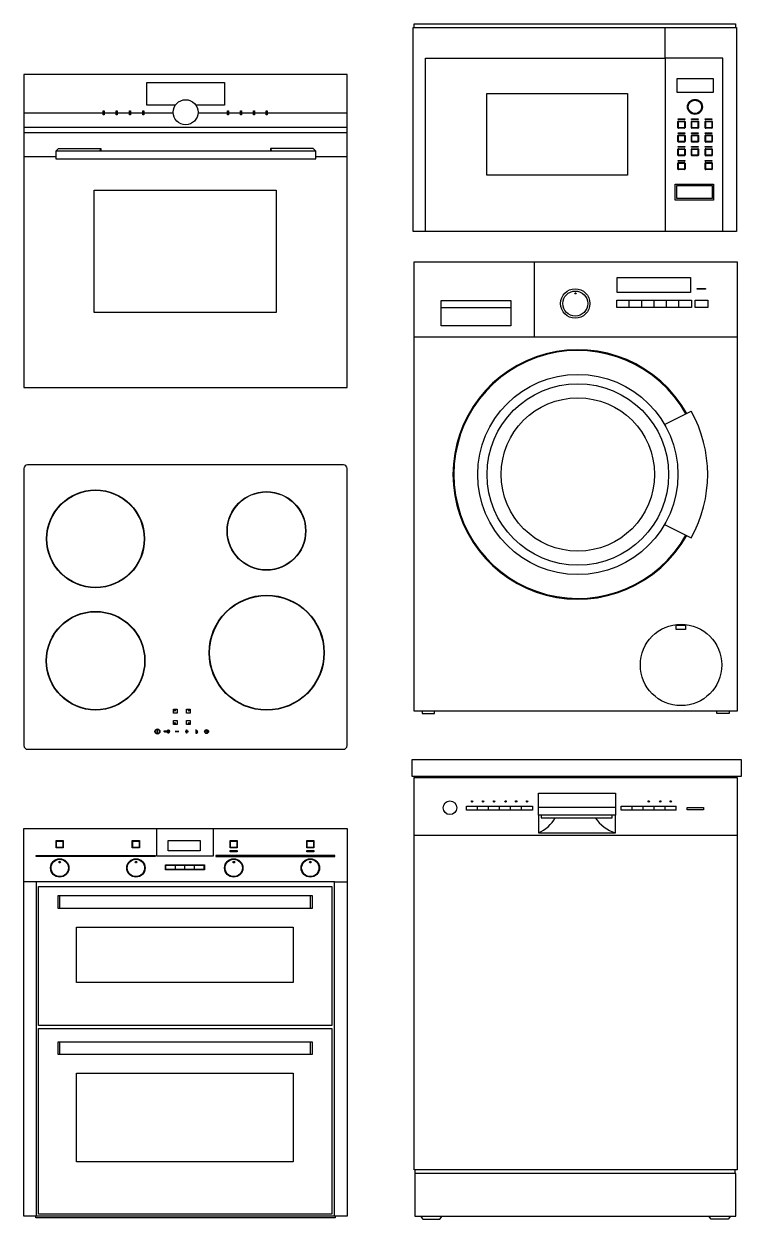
# Model space of a CAD drawing. Header units: inches. Extents: x -911 to 1449, y 240 to 2481.
# Drawn here: x -911 to 421, y 240 to 2461 of the extents above; entities that cross this region are included whole.
import ezdxf

# ---------------------------------------------------------------- set-up
doc = ezdxf.new("R2010")
doc.units = ezdxf.units.IN
doc.header["$MEASUREMENT"] = 0
doc.layers.add('freecads.com', color=7, linetype='Continuous')

msp = doc.modelspace()

# ---------------------------------------------------------------- linework, layer by layer
at = {"layer": 'freecads.com'}
for p, q in [((-187.7, 2453.7), (412.3, 2453.7)), ((-187.7, 2074.7), (-187.7, 2453.7)), ((-186.1, 2453.7), (-186.1, 2460.7)), ((-186.1, 2460.7), (410.7, 2460.7)), ((279.8, 2396.7), (279.8, 2453.7)), ((410.7, 2460.7), (410.7, 2453.7)), ((412.3, 2453.7), (412.3, 2074.7)), ((-165.1, 2074.7), (-165.1, 2396.7)), ((-165.1, 2396.7), (279.8, 2396.7)), ((387.3, 2396.7), (279.8, 2396.7)), ((279.8, 2396.7), (279.8, 2074.7)), ((387.3, 2074.7), (387.3, 2396.7)), ((-310.6, 2366.9), (-910.6, 2366.9)), ((-910.6, 2366.9), (-910.6, 1785.3)), ((-310.6, 1785.3), (-310.6, 2366.9)), ((302.6, 2359), (369.1, 2359)), ((302.6, 2333.3), (302.6, 2359)), ((369.1, 2359), (369.1, 2333.3)), ((-682.6, 2310), (-682.6, 2352.1)), ((-682.6, 2352.1), (-538.2, 2352.1)), ((-538.2, 2352.1), (-538.2, 2310)), ((369.1, 2333.3), (302.6, 2333.3)), ((-629.3, 2310), (-682.6, 2310)), ((-538.2, 2310), (-591.5, 2310)), ((-51.1, 2331.2), (210.1, 2331.2)), ((-51.1, 2179.8), (-51.1, 2331.2)), ((210.1, 2331.2), (210.1, 2179.8)), ((-910.6, 2295.3), (-763.4, 2295.3)), ((-763.4, 2299.2), (-761.6, 2299.2)), ((-763.4, 2291.7), (-763.4, 2299.2)), ((-761.6, 2291.7), (-763.4, 2291.7)), ((-761.6, 2299.2), (-761.6, 2291.7)), ((-761.6, 2295.3), (-739.4, 2295.3)), ((-739.4, 2299.2), (-737.5, 2299.2)), ((-739.4, 2291.7), (-739.4, 2299.2)), ((-737.5, 2291.7), (-739.4, 2291.7)), ((-737.5, 2299.2), (-737.5, 2291.7)), ((-737.5, 2295.3), (-714.6, 2295.3)), ((-714.6, 2299.2), (-712.8, 2299.2)), ((-714.6, 2291.7), (-714.6, 2299.2)), ((-712.8, 2291.7), (-714.6, 2291.7)), ((-712.8, 2299.2), (-712.8, 2291.7)), ((-712.8, 2295.3), (-690.1, 2295.3)), ((-690.1, 2299.2), (-688.2, 2299.2)), ((-690.1, 2291.7), (-690.1, 2299.2)), ((-688.2, 2291.7), (-690.1, 2291.7)), ((-688.2, 2299.2), (-688.2, 2291.7)), ((-688.2, 2295.3), (-633.6, 2295.3)), ((-587.2, 2295.3), (-532.6, 2295.3)), ((-532.6, 2299.2), (-530.8, 2299.2)), ((-532.6, 2291.7), (-532.6, 2299.2)), ((-530.8, 2291.7), (-532.6, 2291.7)), ((-530.8, 2299.2), (-530.8, 2291.7)), ((-530.8, 2295.3), (-508.4, 2295.3)), ((-508.4, 2299.2), (-506.5, 2299.2)), ((-508.4, 2291.7), (-508.4, 2299.2)), ((-506.5, 2291.7), (-508.4, 2291.7)), ((-506.5, 2299.2), (-506.5, 2291.7)), ((-506.5, 2295.3), (-484.1, 2295.3)), ((-484.1, 2299.2), (-482.2, 2299.2)), ((-484.1, 2291.7), (-484.1, 2299.2)), ((-482.2, 2291.7), (-484.1, 2291.7)), ((-482.2, 2299.2), (-482.2, 2291.7)), ((-482.2, 2295.3), (-460.6, 2295.3)), ((-460.6, 2299.2), (-458.8, 2299.2)), ((-460.6, 2291.7), (-460.6, 2299.2)), ((-458.8, 2291.7), (-460.6, 2291.7)), ((-458.8, 2299.2), (-458.8, 2291.7)), ((-458.8, 2295.3), (-310.6, 2295.3)), ((-910.6, 2268.9), (-310.6, 2268.9)), ((303.7, 2267.8), (303.7, 2279.1)), ((304, 2284.1), (316.3, 2284.1)), ((304, 2282.8), (304, 2284.1)), ((316.3, 2282.8), (304, 2282.8)), ((304.7, 2280.1), (315.9, 2280.1)), ((304.7, 2279.1), (315.9, 2279.1)), ((304.7, 2267.8), (304.7, 2279.1)), ((315.9, 2267.8), (304.7, 2267.8)), ((315.9, 2266.8), (304.7, 2266.8)), ((315.9, 2279.1), (315.9, 2267.8)), ((316.3, 2284.1), (316.3, 2282.8)), ((316.9, 2279.1), (316.9, 2267.8)), ((328.8, 2267.8), (328.8, 2279.1)), ((329, 2284.1), (341.4, 2284.1)), ((329, 2282.8), (329, 2284.1)), ((341.4, 2282.8), (329, 2282.8)), ((329.7, 2280.1), (340.9, 2280.1)), ((329.7, 2279.1), (340.9, 2279.1)), ((329.7, 2267.8), (329.7, 2279.1)), ((340.9, 2267.8), (329.7, 2267.8)), ((340.9, 2266.8), (329.7, 2266.8)), ((340.9, 2279.1), (340.9, 2267.8)), ((341.4, 2284.1), (341.4, 2282.8)), ((341.9, 2279.1), (341.9, 2267.8)), ((354.3, 2267.8), (354.3, 2279.1)), ((354.6, 2284.1), (366.9, 2284.1)), ((354.6, 2282.8), (354.6, 2284.1)), ((366.9, 2282.8), (354.6, 2282.8)), ((355.3, 2280.1), (366.5, 2280.1)), ((355.3, 2279.1), (366.5, 2279.1)), ((355.3, 2267.8), (355.3, 2279.1)), ((366.5, 2267.8), (355.3, 2267.8)), ((366.5, 2266.8), (355.3, 2266.8)), ((366.5, 2279.1), (366.5, 2267.8)), ((366.9, 2284.1), (366.9, 2282.8)), ((367.4, 2279.1), (367.4, 2267.8)), ((-310.6, 2258.1), (-910.6, 2258.1)), ((303.7, 2242.2), (303.7, 2253.5)), ((304, 2258.4), (316.3, 2258.4)), ((304, 2257.1), (304, 2258.4)), ((316.3, 2257.1), (304, 2257.1)), ((304.7, 2254.4), (315.9, 2254.4)), ((304.7, 2253.5), (315.9, 2253.5)), ((304.7, 2242.2), (304.7, 2253.5)), ((315.9, 2253.5), (315.9, 2242.2)), ((316.3, 2258.4), (316.3, 2257.1)), ((316.9, 2253.5), (316.9, 2242.2)), ((328.8, 2242.2), (328.8, 2253.5)), ((329, 2258.4), (341.4, 2258.4)), ((329, 2257.1), (329, 2258.4)), ((341.4, 2257.1), (329, 2257.1)), ((329.7, 2254.4), (340.9, 2254.4)), ((329.7, 2253.5), (340.9, 2253.5)), ((329.7, 2242.2), (329.7, 2253.5)), ((340.9, 2253.5), (340.9, 2242.2)), ((341.4, 2258.4), (341.4, 2257.1)), ((341.9, 2253.5), (341.9, 2242.2)), ((354.3, 2242.2), (354.3, 2253.5)), ((354.6, 2258.4), (366.9, 2258.4)), ((354.6, 2257.1), (354.6, 2258.4)), ((366.9, 2257.1), (354.6, 2257.1)), ((355.3, 2254.4), (366.5, 2254.4)), ((355.3, 2253.5), (366.5, 2253.5)), ((355.3, 2242.2), (355.3, 2253.5)), ((366.5, 2253.5), (366.5, 2242.2)), ((366.9, 2258.4), (366.9, 2257.1)), ((367.4, 2253.5), (367.4, 2242.2)), ((-851.6, 2224.5), (-846.6, 2229.3)), ((-368.7, 2224.5), (-851.6, 2224.5)), ((-851.6, 2224.5), (-851.6, 2209.7)), ((-846.6, 2229.3), (-767.5, 2229.3)), ((-767.5, 2229.3), (-770.2, 2224.5)), ((-767.5, 2229.3), (-767.5, 2224.5)), ((-452.8, 2229.3), (-452.8, 2224.5)), ((-373.7, 2229.3), (-452.8, 2229.3)), ((-452.8, 2229.3), (-450.1, 2224.5)), ((-368.7, 2224.5), (-373.7, 2229.3)), ((-368.7, 2209.7), (-368.7, 2224.5)), ((303.7, 2216.6), (303.7, 2227.8)), ((304, 2232.8), (316.3, 2232.8)), ((304, 2231.5), (304, 2232.8)), ((316.3, 2231.5), (304, 2231.5)), ((315.9, 2242.2), (304.7, 2242.2)), ((315.9, 2241.2), (304.7, 2241.2)), ((304.7, 2228.8), (315.9, 2228.8)), ((304.7, 2227.9), (315.9, 2227.9)), ((304.7, 2216.6), (304.7, 2227.8)), ((315.9, 2227.8), (315.9, 2216.6)), ((316.3, 2232.8), (316.3, 2231.5)), ((316.9, 2227.8), (316.9, 2216.6)), ((328.8, 2216.6), (328.8, 2227.8)), ((329, 2232.8), (341.4, 2232.8)), ((329, 2231.5), (329, 2232.8)), ((341.4, 2231.5), (329, 2231.5)), ((340.9, 2242.2), (329.7, 2242.2)), ((340.9, 2241.2), (329.7, 2241.2)), ((329.7, 2228.8), (340.9, 2228.8)), ((329.7, 2227.9), (340.9, 2227.9)), ((329.7, 2216.6), (329.7, 2227.8)), ((340.9, 2227.8), (340.9, 2216.6)), ((341.4, 2232.8), (341.4, 2231.5)), ((341.9, 2227.8), (341.9, 2216.6)), ((354.3, 2216.6), (354.3, 2227.8)), ((354.6, 2232.8), (366.9, 2232.8)), ((354.6, 2231.5), (354.6, 2232.8)), ((366.9, 2231.5), (354.6, 2231.5)), ((366.5, 2242.2), (355.3, 2242.2)), ((366.5, 2241.2), (355.3, 2241.2)), ((355.3, 2228.8), (366.5, 2228.8)), ((355.3, 2227.9), (366.5, 2227.9)), ((355.3, 2216.6), (355.3, 2227.8)), ((366.5, 2227.8), (366.5, 2216.6)), ((366.9, 2232.8), (366.9, 2231.5)), ((367.4, 2227.8), (367.4, 2216.6)), ((-910.6, 2214.4), (-851.6, 2214.4)), ((-851.6, 2209.7), (-368.7, 2209.7)), ((-368.7, 2214.4), (-310.6, 2214.4)), ((303.7, 2190.9), (303.7, 2202.2)), ((304, 2207.2), (316.3, 2207.2)), ((304, 2205.9), (304, 2207.2)), ((316.3, 2205.9), (304, 2205.9)), ((315.9, 2216.5), (304.7, 2216.5)), ((315.9, 2215.6), (304.7, 2215.6)), ((304.7, 2203.2), (315.9, 2203.2)), ((304.7, 2202.2), (315.9, 2202.2)), ((304.7, 2190.9), (304.7, 2202.2)), ((315.9, 2202.2), (315.9, 2190.9)), ((316.3, 2207.2), (316.3, 2205.9)), ((316.9, 2202.2), (316.9, 2190.9)), ((340.9, 2216.5), (329.7, 2216.5)), ((340.9, 2215.6), (329.7, 2215.6)), ((354.3, 2190.9), (354.3, 2202.2)), ((354.6, 2207.2), (366.9, 2207.2)), ((354.6, 2205.9), (354.6, 2207.2)), ((366.9, 2205.9), (354.6, 2205.9)), ((366.5, 2216.5), (355.3, 2216.5)), ((366.5, 2215.6), (355.3, 2215.6)), ((355.3, 2203.2), (366.5, 2203.2)), ((355.3, 2202.2), (366.5, 2202.2)), ((355.3, 2190.9), (355.3, 2202.2)), ((366.5, 2202.2), (366.5, 2190.9)), ((366.9, 2207.2), (366.9, 2205.9)), ((367.4, 2202.2), (367.4, 2190.9)), ((210.1, 2179.8), (-51.1, 2179.8)), ((315.9, 2190.9), (304.7, 2190.9)), ((315.9, 2189.9), (304.7, 2189.9)), ((366.5, 2190.9), (355.3, 2190.9)), ((366.5, 2189.9), (355.3, 2189.9)), ((298.8, 2163.2), (370.1, 2163.2)), ((298.8, 2133.2), (298.8, 2163.2)), ((301.7, 2160.3), (367.3, 2160.3)), ((301.7, 2136.1), (301.7, 2160.3)), ((367.3, 2160.3), (367.3, 2136.1)), ((370.1, 2163.2), (370.1, 2133.2)), ((-780.1, 2151.5), (-442, 2151.5)), ((-780.1, 1924.8), (-780.1, 2151.5)), ((-442, 2151.5), (-442, 1924.8)), ((370.1, 2133.2), (298.8, 2133.2)), ((367.3, 2136.1), (301.7, 2136.1)), ((412.3, 2074.7), (-187.7, 2074.7)), ((-186.1, 2018.4), (413.9, 2018.4)), ((-186.1, 1183.9), (-186.1, 2018.4)), ((37.3, 1879.4), (37.3, 2018.4)), ((413.9, 2018.4), (413.9, 1183.9)), ((191.2, 1989.6), (327.2, 1989.6)), ((191.2, 1961.8), (191.2, 1989.6)), ((327.2, 1989.6), (327.2, 1961.8)), ((327.2, 1961.8), (191.2, 1961.8)), ((339.2, 1969), (354.8, 1969)), ((339.2, 1967.6), (339.2, 1969)), ((354.8, 1967.6), (339.2, 1967.6)), ((354.8, 1969), (354.8, 1967.6)), ((-135.8, 1946.7), (-6.3, 1946.7)), ((-135.8, 1899.9), (-135.8, 1946.7)), ((-135.8, 1933.5), (-6.3, 1933.5)), ((-6.3, 1946.7), (-6.3, 1899.9)), ((190.5, 1947.7), (328.8, 1947.7)), ((190.5, 1934.1), (190.5, 1947.7)), ((328.8, 1934.1), (190.5, 1934.1)), ((213.5, 1934.1), (213.5, 1947.7)), ((236.6, 1934.1), (236.6, 1947.7)), ((259.6, 1934.1), (259.6, 1947.7)), ((282.7, 1934.1), (282.7, 1947.7)), ((305.7, 1934.1), (305.7, 1947.7)), ((328.8, 1947.7), (328.8, 1934.1)), ((335.9, 1947.7), (359.4, 1947.7)), ((335.9, 1934.1), (335.9, 1947.7)), ((359.4, 1934.1), (335.9, 1934.1)), ((359.4, 1947.7), (359.4, 1934.1)), ((-442, 1924.8), (-780.1, 1924.8)), ((-6.3, 1899.9), (-135.8, 1899.9)), ((-186.1, 1879.4), (413.9, 1879.4)), ((-910.6, 1785.3), (-310.6, 1785.3)), ((278.9, 1716.4), (328.4, 1741.1)), ((-910.6, 1634.6), (-910.6, 1119.8)), ((-317.4, 1641.4), (-903.8, 1641.4)), ((-310.6, 1119.8), (-310.6, 1634.6)), ((278.9, 1530.8), (328.4, 1506)), ((300.5, 1343.6), (317.9, 1343.6)), ((300.5, 1335.7), (300.5, 1343.6)), ((317.9, 1335.7), (300.5, 1335.7)), ((317.9, 1343.6), (317.9, 1335.7)), ((-632.6, 1187.3), (-625.8, 1187.3)), ((-632.6, 1180.4), (-632.6, 1187.3)), ((-625.8, 1180.4), (-632.6, 1180.4)), ((-625.8, 1187.3), (-625.8, 1180.4)), ((-608.5, 1187.3), (-601.7, 1187.3)), ((-608.5, 1180.4), (-608.5, 1187.3)), ((-601.7, 1180.4), (-608.5, 1180.4)), ((-601.7, 1187.3), (-601.7, 1180.4)), ((413.9, 1183.9), (-186.1, 1183.9)), ((-171, 1183.9), (-171, 1179.5)), ((-171, 1179.5), (-148.5, 1179.5)), ((-148.5, 1179.5), (-148.5, 1183.9)), ((376.3, 1179.5), (376.3, 1183.9)), ((398.9, 1179.5), (376.3, 1179.5)), ((398.9, 1183.9), (398.9, 1179.5)), ((-632.6, 1166.3), (-625.8, 1166.3)), ((-632.6, 1159.4), (-632.6, 1166.3)), ((-625.8, 1159.4), (-632.6, 1159.4)), ((-625.8, 1166.3), (-625.8, 1159.4)), ((-608.5, 1166.3), (-601.7, 1166.3)), ((-608.5, 1159.4), (-608.5, 1166.3)), ((-601.7, 1159.4), (-608.5, 1159.4)), ((-601.7, 1166.3), (-601.7, 1159.4)), ((-663, 1148.8), (-662.5, 1148.8)), ((-663, 1143.3), (-663, 1148.8)), ((-662.5, 1143.3), (-663, 1143.3)), ((-662.5, 1148.8), (-662.5, 1143.3)), ((-650.2, 1146.2), (-650.2, 1147.1)), ((-650.2, 1147.1), (-644.6, 1147.1)), ((-649, 1144.9), (-650.2, 1146.2)), ((-649.7, 1146.4), (-649.7, 1146.6)), ((-649.7, 1146.6), (-644.3, 1146.6)), ((-648.8, 1145.4), (-649.7, 1146.4)), ((-648.6, 1144.9), (-649, 1144.9)), ((-648, 1146.2), (-648.8, 1145.4)), ((-648, 1145.5), (-648.6, 1144.9)), ((-647.2, 1145.4), (-648, 1146.2)), ((-647.4, 1144.9), (-648, 1145.5)), ((-646.9, 1144.9), (-647.4, 1144.9)), ((-647.1, 1145.4), (-647.2, 1145.4)), ((-646.3, 1146.2), (-647.1, 1145.4)), ((-646.3, 1145.5), (-646.9, 1144.9)), ((-645.4, 1145.3), (-646.3, 1146.2)), ((-645.6, 1144.8), (-646.3, 1145.5)), ((-644.5, 1144.8), (-645.6, 1144.8)), ((-644.2, 1145.3), (-645.4, 1145.3)), ((-629.7, 1146.4), (-623, 1146.4)), ((-629.7, 1145.8), (-629.7, 1146.4)), ((-623, 1145.8), (-629.7, 1145.8)), ((-623, 1146.4), (-623, 1145.8)), ((-611.5, 1145.8), (-611.5, 1146.4)), ((-611.5, 1146.4), (-608.5, 1146.4)), ((-608.5, 1145.8), (-611.5, 1145.8)), ((-608.5, 1146.4), (-608.5, 1149.4)), ((-608.5, 1149.4), (-607.9, 1149.4)), ((-608.5, 1142.8), (-608.5, 1145.8)), ((-607.9, 1142.8), (-608.5, 1142.8)), ((-607.9, 1149.4), (-607.9, 1146.4)), ((-607.9, 1146.4), (-604.9, 1146.4)), ((-607.9, 1145.8), (-607.9, 1142.8)), ((-604.9, 1145.8), (-607.9, 1145.8)), ((-604.9, 1146.4), (-604.9, 1145.8)), ((-591.3, 1148.9), (-591.3, 1143.3)), ((-590.6, 1148.9), (-591.3, 1148.9)), ((-591.3, 1143.3), (-590.6, 1143.3)), ((-590.6, 1146.8), (-590.6, 1148.9)), ((-590.6, 1146.1), (-590.6, 1144.4)), ((-590.6, 1143.3), (-590.6, 1143.7)), ((-571.8, 1148.6), (-571.8, 1146)), ((-571.4, 1148.6), (-571.8, 1148.6)), ((-571.8, 1146), (-569.4, 1146)), ((-571.4, 1146.3), (-571.4, 1148.6)), ((-569.4, 1146.3), (-571.4, 1146.3)), ((-569.4, 1146), (-569.4, 1146.3)), ((-903.8, 1113.1), (-317.4, 1113.1)), ((-189.4, 1093.9), (421, 1093.9)), ((-189.4, 1062.5), (-189.4, 1093.9)), ((421, 1093.9), (421, 1062.5)), ((421, 1062.5), (-189.4, 1062.5)), ((-186.1, 1060.5), (413.9, 1060.5)), ((-186.1, 331.6), (-186.1, 1060.5)), ((-185.1, 1060.5), (-185.1, 1062.5)), ((412.3, 1060.5), (412.3, 1062.5)), ((413.9, 1060.5), (413.9, 331.6)), ((44.7, 1031.5), (187.8, 1031.5)), ((44.7, 990.4), (44.7, 1031.5)), ((187.8, 1031.5), (187.8, 990.4)), ((-88.8, 1007.2), (33.8, 1007.2)), ((-88.8, 999.8), (-88.8, 1007.2)), ((33.8, 999.8), (-88.8, 999.8)), ((-68.4, 999.8), (-68.4, 1007.2)), ((-48, 999.8), (-48, 1007.2)), ((-27.5, 999.8), (-27.5, 1007.2)), ((-7.1, 999.8), (-7.1, 1007.2)), ((13.3, 999.8), (13.3, 1007.2)), ((33.8, 1007.2), (33.8, 999.8)), ((44.7, 1005.6), (187.8, 1005.6)), ((198.3, 1007.2), (300.5, 1007.2)), ((198.3, 999.8), (198.3, 1007.2)), ((300.5, 999.8), (198.3, 999.8)), ((218.7, 999.8), (218.7, 1007.2)), ((239.2, 999.8), (239.2, 1007.2)), ((259.6, 999.8), (259.6, 1007.2)), ((280, 999.8), (280, 1007.2)), ((300.5, 999.8), (300.5, 1007.2)), ((321.1, 1005.1), (351.2, 1005.1)), ((321.1, 1000.7), (321.1, 1005.1)), ((351.2, 1000.7), (321.1, 1000.7)), ((351.2, 1005.1), (351.2, 1000.7)), ((44.7, 990.4), (44.7, 957.9)), ((187.8, 990.4), (44.7, 990.4)), ((50, 990.4), (50, 986)), ((50, 986), (181.5, 986)), ((181.5, 986), (181.5, 990.4)), ((187.8, 957.9), (187.8, 990.4)), ((-910.6, 965.8), (-310.6, 965.8)), ((-910.6, 245.9), (-910.6, 965.8)), ((-664.2, 965.8), (-664.2, 914.9)), ((-558.4, 914.9), (-558.4, 965.8)), ((-310.6, 965.8), (-310.6, 245.9)), ((44.7, 957.9), (187.8, 957.9)), ((-850.8, 943.4), (-837.5, 943.4)), ((-850.8, 929.9), (-850.8, 943.4)), ((-849.9, 942.4), (-838.4, 942.4)), ((-849.9, 930.9), (-849.9, 942.4)), ((-838.4, 942.4), (-838.4, 930.9)), ((-837.5, 943.4), (-837.5, 929.9)), ((-709.3, 943.4), (-696, 943.4)), ((-709.3, 929.9), (-709.3, 943.4)), ((-708.3, 942.4), (-696.9, 942.4)), ((-708.3, 930.9), (-708.3, 942.4)), ((-696.9, 942.4), (-696.9, 930.9)), ((-696, 943.4), (-696, 929.9)), ((-642.5, 943.6), (-583.5, 943.6)), ((-642.5, 924.2), (-642.5, 943.6)), ((-583.5, 943.6), (-583.5, 924.2)), ((-527.7, 943.4), (-514.4, 943.4)), ((-527.7, 929.9), (-527.7, 943.4)), ((-526.8, 942.4), (-515.3, 942.4)), ((-526.8, 930.9), (-526.8, 942.4)), ((-515.3, 942.4), (-515.3, 930.9)), ((-514.4, 943.4), (-514.4, 929.9)), ((-385.4, 943.4), (-372.1, 943.4)), ((-385.4, 929.9), (-385.4, 943.4)), ((-384.5, 942.4), (-373, 942.4)), ((-384.5, 930.9), (-384.5, 942.4)), ((-373, 942.4), (-373, 930.9)), ((-372.1, 943.4), (-372.1, 929.9)), ((-186.1, 953.8), (413.9, 953.8)), ((-887.8, 915.5), (-666.7, 915.5)), ((-887.8, 914), (-887.8, 915.5)), ((-666.7, 914), (-887.8, 914)), ((-837.5, 929.9), (-850.8, 929.9)), ((-838.4, 930.9), (-849.9, 930.9)), ((-696, 929.9), (-709.3, 929.9)), ((-696.9, 930.9), (-708.3, 930.9)), ((-666.7, 915.5), (-666.7, 914)), ((-664.2, 914.9), (-558.4, 914.9)), ((-583.5, 924.2), (-642.5, 924.2)), ((-333.4, 915.5), (-554.5, 915.5)), ((-554.5, 915.5), (-554.5, 914)), ((-554.5, 914), (-333.4, 914)), ((-514.4, 929.9), (-527.7, 929.9)), ((-527.7, 925.1), (-514.4, 925.1)), ((-527.7, 922.6), (-527.7, 925.1)), ((-514.4, 922.6), (-527.7, 922.6)), ((-515.3, 930.9), (-526.8, 930.9)), ((-514.4, 925.1), (-514.4, 922.6)), ((-372.1, 929.9), (-385.4, 929.9)), ((-385.4, 925.1), (-372.1, 925.1)), ((-385.4, 922.6), (-385.4, 925.1)), ((-372.1, 922.6), (-385.4, 922.6)), ((-373, 930.9), (-384.5, 930.9)), ((-372.1, 925.1), (-372.1, 922.6)), ((-333.4, 914), (-333.4, 915.5)), ((-648, 898.4), (-575.5, 898.4)), ((-648, 888.8), (-648, 898.4)), ((-575.5, 888.8), (-648, 888.8)), ((-647.1, 897.5), (-576.4, 897.5)), ((-647.1, 889.8), (-647.1, 897.5)), ((-576.4, 889.8), (-647.1, 889.8)), ((-629.4, 889.8), (-629.4, 897.5)), ((-611.7, 889.8), (-611.7, 897.5)), ((-594.1, 889.8), (-594.1, 897.5)), ((-576.4, 897.5), (-576.4, 889.8)), ((-575.5, 898.4), (-575.5, 888.8)), ((-887, 867), (-910.6, 867)), ((-334.2, 867), (-887, 867)), ((-887, 245.9), (-887, 867)), ((-334.2, 245.9), (-334.2, 867)), ((-334.2, 867), (-310.6, 867)), ((-883.4, 858.3), (-339.1, 858.3)), ((-883.4, 599.9), (-883.4, 858.3)), ((-339.1, 858.3), (-339.1, 599.9)), ((-847.1, 841.2), (-375.6, 841.2)), ((-847.1, 817.3), (-847.1, 841.2)), ((-843.7, 817.3), (-843.7, 841.2)), ((-379, 841.2), (-379, 817.3)), ((-375.6, 841.2), (-375.6, 817.3)), ((-375.6, 817.3), (-847.1, 817.3)), ((-813.2, 782.8), (-410.7, 782.8)), ((-813.2, 679.9), (-813.2, 782.8)), ((-410.7, 782.8), (-410.7, 679.9)), ((-410.7, 679.9), (-813.2, 679.9)), ((-339.1, 599.9), (-883.4, 599.9)), ((-883.4, 594.2), (-339.1, 594.2)), ((-883.4, 249.2), (-883.4, 594.2)), ((-339.1, 594.2), (-339.1, 249.2)), ((-847.1, 569.7), (-375.6, 569.7)), ((-847.1, 545.8), (-847.1, 569.7)), ((-843.7, 545.8), (-843.7, 569.7)), ((-379, 569.7), (-379, 545.8)), ((-375.6, 569.7), (-375.6, 545.8)), ((-375.6, 545.8), (-847.1, 545.8)), ((-813.2, 511.3), (-410.7, 511.3)), ((-813.2, 346.9), (-813.2, 511.3)), ((-410.7, 511.3), (-410.7, 346.9)), ((-410.7, 346.9), (-813.2, 346.9)), ((413.9, 331.6), (-186.1, 331.6)), ((411.4, 325.1), (-184.9, 325.1)), ((-184.9, 325.1), (-184.9, 245.9)), ((-184.2, 325.1), (-184.2, 331.6)), ((410.1, 325.1), (410.1, 331.6)), ((411.4, 245.9), (411.4, 325.1)), ((-310.6, 245.9), (-910.6, 245.9)), ((-888.7, 242.4), (-888.7, 245.9)), ((-339.1, 249.2), (-883.4, 249.2)), ((-332.4, 245.9), (-332.4, 242.4)), ((-184.9, 245.9), (411.4, 245.9)), ((-174, 245.9), (-170.2, 240.2)), ((-138.3, 240.2), (-134, 245.9)), ((365.3, 240.2), (361, 245.9)), ((401.1, 245.9), (397.2, 240.2)), ((-332.4, 242.4), (-888.7, 242.4)), ((-170.2, 240.2), (-138.3, 240.2)), ((397.2, 240.2), (365.3, 240.2))]:
    msp.add_line(p, q, dxfattribs=at)
for centre, radius in [((-610.4, 2296.6), 23.2), ((335.4, 2306.5), 13.9), ((335.4, 2306.5), 12.4), ((113.1, 1941.2), 27.3), ((113.1, 1941.2), 23.2), ((113.7, 1960), 1.1), ((117.9, 1623.6), 185.9), ((117.9, 1623.6), 168.6), ((117.9, 1623.6), 142.4), ((-777.6, 1504), 91), ((-777.6, 1504), 90.3), ((-460.2, 1518.7), 73.1), ((-460.2, 1518.7), 72.5), ((-459.8, 1292.5), 106.9), ((-459.8, 1292.5), 106.2), ((-777.5, 1277.6), 91.7), ((-777.5, 1277.6), 91), ((309.5, 1269.7), 75.5), ((-630.5, 1185.3), 1.38), ((-603.8, 1185.3), 1.38), ((-630.5, 1161.4), 1.38), ((-603.8, 1161.4), 1.38), ((-662.7, 1146.1), 4.77), ((-662.7, 1146.1), 4.08), ((-641.5, 1146), 0.834), ((-641.5, 1146), 0.351), ((-571.5, 1146), 3.67), ((-571.5, 1146), 2.98), ((-119.6, 1004.4), 12.6), ((-78.4, 1016.2), 1.34), ((-57.9, 1016.2), 1.34), ((-37.5, 1016.2), 1.34), ((-16.3, 1016.2), 1.34), ((3.4, 1016.2), 1.34), ((23.8, 1016.2), 1.34), ((249.6, 1016.2), 1.34), ((270.8, 1016.2), 1.34), ((290.5, 1016.2), 1.34), ((-844.1, 892.7), 17.1), ((-844.1, 892.7), 16.1), ((-844.1, 903.4), 1.57), ((-702.6, 892.7), 17.1), ((-702.6, 892.7), 16.1), ((-702.6, 903.4), 1.57), ((-521, 892.7), 17.1), ((-521, 892.7), 16.1), ((-521, 903.4), 1.57), ((-378.8, 892.7), 17.1), ((-378.8, 892.7), 16.1), ((-378.8, 903.4), 1.57)]:
    msp.add_circle(centre, radius, dxfattribs=at)
for centre, radius, start, end in [((304.7, 2279.1), 0.979, 90, 180), ((304.7, 2267.8), 0.979, 180, 270), ((304.7, 2279.1), 0.0257, 90, 180), ((304.7, 2267.8), 0.0257, 180, 270), ((315.9, 2279.1), 0.979, 0, 90), ((315.9, 2279.1), 0.0257, 0, 90), ((315.9, 2267.8), 0.0257, 270, 0), ((315.9, 2267.8), 0.979, 270, 360), ((329.7, 2279.1), 0.979, 90, 180), ((329.7, 2267.8), 0.979, 180, 270), ((329.7, 2279.1), 0.0257, 90, 180), ((329.7, 2267.8), 0.0257, 180, 270), ((340.9, 2279.1), 0.979, 0, 90), ((340.9, 2279.1), 0.0257, 0, 90), ((340.9, 2267.8), 0.0257, 270, 0), ((340.9, 2267.8), 0.979, 270, 360), ((355.3, 2279.1), 0.979, 90, 180), ((355.3, 2267.8), 0.979, 180, 270), ((355.3, 2279.1), 0.0257, 90, 180), ((355.3, 2267.8), 0.0257, 180, 270), ((366.5, 2279.1), 0.979, 0, 90), ((366.5, 2279.1), 0.0257, 0, 90), ((366.5, 2267.8), 0.0257, 270, 0), ((366.5, 2267.8), 0.979, 270, 360), ((304.7, 2253.5), 0.979, 90, 180), ((304.7, 2253.5), 0.0257, 90, 180), ((315.9, 2253.5), 0.979, 0, 90), ((315.9, 2253.5), 0.0257, 0, 90), ((329.7, 2253.5), 0.979, 90, 180), ((329.7, 2253.5), 0.0257, 90, 180), ((340.9, 2253.5), 0.979, 0, 90), ((340.9, 2253.5), 0.0257, 0, 90), ((355.3, 2253.5), 0.979, 90, 180), ((355.3, 2253.5), 0.0257, 90, 180), ((366.5, 2253.5), 0.979, 0, 90), ((366.5, 2253.5), 0.0257, 0, 90), ((304.7, 2242.2), 0.979, 180, 270), ((304.7, 2227.8), 0.979, 90, 180), ((304.7, 2242.2), 0.0257, 180, 270), ((304.7, 2227.8), 0.0257, 90, 180), ((315.9, 2242.2), 0.0257, 270, 0), ((315.9, 2242.2), 0.979, 270, 0), ((315.9, 2227.8), 0.979, 0, 90), ((315.9, 2227.8), 0.0257, 360, 90), ((329.7, 2242.2), 0.979, 180, 270), ((329.7, 2227.8), 0.979, 90, 180), ((329.7, 2242.2), 0.0257, 180, 270), ((329.7, 2227.8), 0.0257, 90, 180), ((340.9, 2242.2), 0.0257, 270, 0), ((340.9, 2242.2), 0.979, 270, 0), ((340.9, 2227.8), 0.979, 0, 90), ((340.9, 2227.8), 0.0257, 360, 90), ((355.3, 2242.2), 0.979, 180, 270), ((355.3, 2227.8), 0.979, 90, 180), ((355.3, 2242.2), 0.0257, 180, 270), ((355.3, 2227.8), 0.0257, 90, 180), ((366.5, 2242.2), 0.0257, 270, 0), ((366.5, 2242.2), 0.979, 270, 0), ((366.5, 2227.8), 0.979, 0, 90), ((366.5, 2227.8), 0.0257, 360, 90), ((304.7, 2216.6), 0.979, 180, 270), ((304.7, 2202.2), 0.979, 90, 180), ((304.7, 2216.6), 0.0257, 180, 270), ((304.7, 2202.2), 0.0257, 90, 180), ((315.9, 2216.6), 0.0257, 270, 0), ((315.9, 2216.6), 0.979, 270, 0), ((315.9, 2202.2), 0.979, 0, 90), ((315.9, 2202.2), 0.0257, 0, 90), ((329.7, 2216.6), 0.979, 180, 270), ((329.7, 2216.6), 0.0257, 180, 270), ((340.9, 2216.6), 0.0257, 270, 0), ((340.9, 2216.6), 0.979, 270, 0), ((355.3, 2216.6), 0.979, 180, 270), ((355.3, 2202.2), 0.979, 90, 180), ((355.3, 2216.6), 0.0257, 180, 270), ((355.3, 2202.2), 0.0257, 90, 180), ((366.5, 2216.6), 0.0257, 270, 0), ((366.5, 2216.6), 0.979, 270, 0), ((366.5, 2202.2), 0.979, 0, 90), ((366.5, 2202.2), 0.0257, 0, 90), ((304.7, 2190.9), 0.979, 180, 270), ((304.7, 2190.9), 0.0257, 180, 270), ((315.9, 2190.9), 0.0257, 270, 0), ((315.9, 2190.9), 0.979, 270, 360), ((355.3, 2190.9), 0.979, 180, 270), ((355.3, 2190.9), 0.0257, 180, 270), ((366.5, 2190.9), 0.0257, 270, 0), ((366.5, 2190.9), 0.979, 270, 360), ((117.9, 1623.6), 231.8, 29.2787, 330.7222), ((117.9, 1623.6), 230.3, 29.2969, 330.704), ((117.9, 1623.6), 241.1, 330.8266, 29.1742), ((-903.8, 1634.6), 6.77, 90, 180), ((-317.4, 1634.6), 6.77, 0, 90), ((-642.3, 1146.1), 2.56, 208.8563, 157.2033), ((-642.3, 1146.1), 2.08, 201.2523, 165.8046), ((-903.8, 1119.8), 6.77, 180, 270), ((-317.4, 1119.8), 6.77, 270, 0), ((19.6, 1017.2), 64.4, 292.8965, 330.985), ((208.4, 1025), 70.2, 213.7823, 252.9696)]:
    msp.add_arc(centre, radius, start, end, dxfattribs=at)
for points in [[(-590.6, 1143.7), (-590, 1143.3), (-588.6, 1143.6), (-588, 1144.9), (-588.2, 1146.5), (-589.1, 1147.3), (-590.2, 1147.2), (-590.6, 1146.8)], [(-590.6, 1144.4), (-590.2, 1144), (-589.4, 1143.9), (-588.7, 1144.8), (-588.7, 1145.8), (-589.1, 1146.6), (-589.9, 1146.7), (-590.6, 1146.1)]]:
    msp.add_spline(points, degree=3, dxfattribs=at)

doc.saveas('drawing.dxf')
